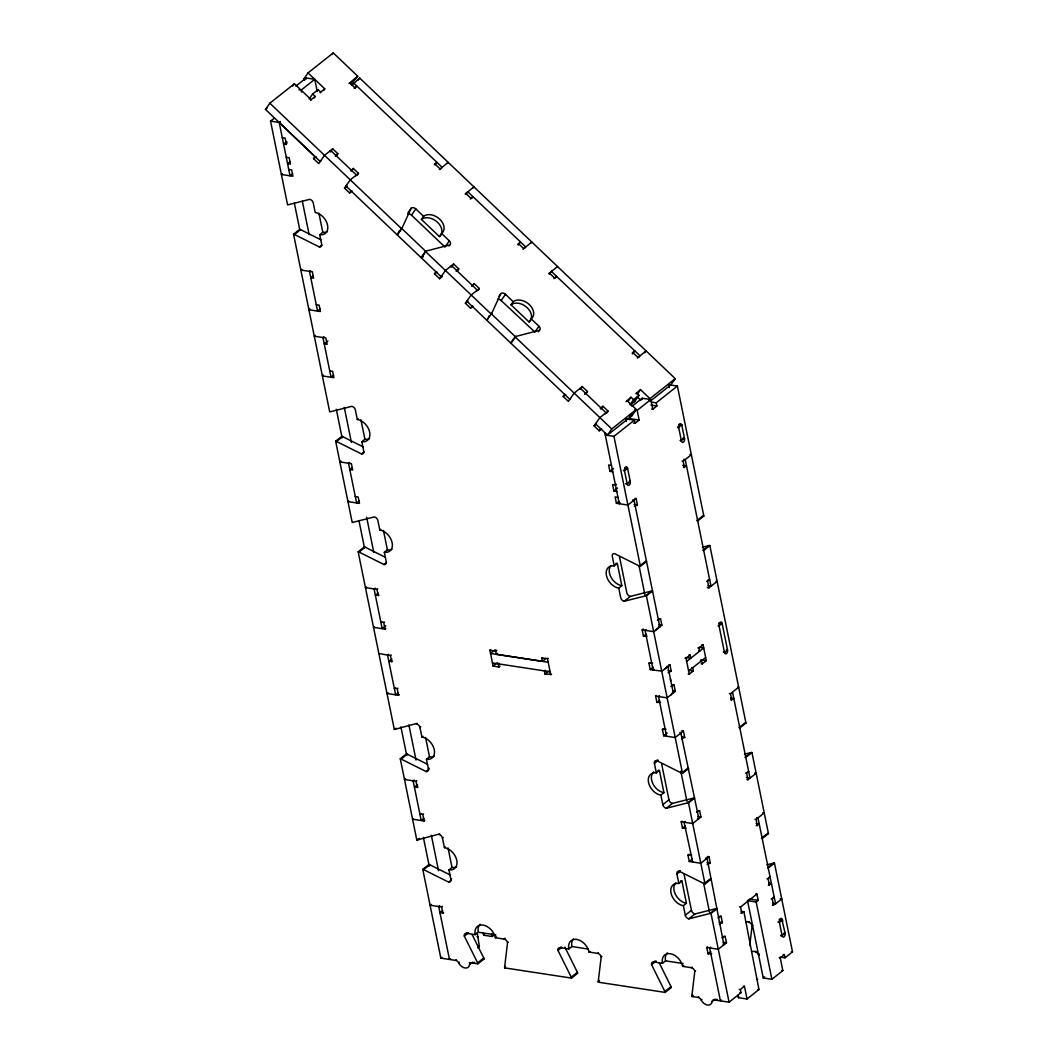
<?xml version="1.0" encoding="UTF-8"?>
<svg xmlns="http://www.w3.org/2000/svg" width="1058" height="1058" viewBox="0 0 1058 1058"><rect width="100%" height="100%" fill="white"/><g stroke="black" fill="none" stroke-linecap="round" stroke-linejoin="round"><path stroke-width="1.5" d="M564.919 947.201L577.404 972.315A3.597 2.473 51.6 0 1 577.708 973.241L571.571 978.108L504.692 967.898A3.597 2.473 51.6 0 1 504.64 966.999L507.549 942.691L508.316 942.083M659.372 963.177L671.023 986.625A3.597 2.473 51.6 0 1 671.341 987.55L665.191 992.417L598.325 982.208A3.597 2.473 51.6 0 1 598.259 981.308L601.182 957.001L601.949 956.392M715.102 999.321L714.335 999.929A3.597 2.473 51.6 0 0 712.047 1001.635A7.181 4.933 51.6 0 1 707.471 1005.034A7.181 4.933 51.6 0 1 701.176 999.969A3.597 2.473 51.6 0 0 698.029 997.443L691.958 996.517A3.597 2.473 51.6 0 1 691.892 995.618L694.802 971.31L695.569 970.702M749.738 945.614L752.106 925.856L752.873 925.247M449.028 246.078L449.848 244.914A3.597 2.566 35 0 0 449.319 240.84L441.596 233.487A12.577 8.953 35 0 0 439.744 219.218A12.577 8.953 35 0 0 423.57 216.321L415.847 208.968A3.597 2.566 35 0 0 411.231 208.135L402.014 228.105A3.597 2.566 35 0 1 401.537 228.673L397.186 234.863A3.597 2.566 35 0 0 397.663 234.294L399.395 230.551M487.87 318.432L487.302 319.688A3.597 2.566 35 0 1 486.812 320.243L491.639 313.485L500.857 293.516A3.597 2.566 35 0 1 505.486 294.349L513.209 301.702A12.577 8.953 35 0 1 529.37 304.611A12.577 8.953 35 0 1 531.222 318.868L538.945 326.234A3.597 2.566 35 0 1 539.474 330.308L538.39 331.855M488.452 317.188L489.021 315.945M320.958 160.909L320.19 161.517L265.492 109.41L269.843 103.221L294.402 83.741L311.131 99.677L310.589 100.457M292.775 86.068L294.402 83.741M304.744 80.104L303.699 79.112L308.037 72.923L333.283 52.9L357.736 76.202L350.833 84.428M332.199 54.447L333.283 52.9M309.121 99.016L312.652 93.977L318.114 89.652L320.68 92.099L320.138 92.879M316.752 91.596L318.114 89.652M314.133 97.984L315.231 96.437L312.652 93.977M323.695 90.406L324.78 88.859L308.037 72.923M349.008 83.463L357.736 76.202M351.891 85.222L359.667 78.028L675.229 378.645L670.878 384.834L650.366 401.101M358.305 79.972L359.667 78.028M354.152 88.369L356.744 85.976L355.118 88.29M336.232 156.055L337.859 153.727L332.715 148.821L324.528 155.314L318.736 163.58L313.591 158.674L315.033 156.61L279.193 122.45L270.544 121.141L287.551 204.749A3.597 2.473 51.6 0 0 288.345 204.736L309.729 199.34A3.597 2.473 51.6 0 1 313.247 202.951L315.191 212.486A12.577 8.636 51.6 0 1 327.544 225.142A12.577 8.636 51.6 0 1 319.714 234.717L321.658 244.239A3.597 2.473 51.6 0 1 319.41 246.977L294.402 234.479A3.597 2.473 51.6 0 0 293.555 234.228L329.673 411.747A3.597 2.473 51.6 0 0 330.466 411.734L351.838 406.338A3.597 2.473 51.6 0 1 355.369 409.962L357.3 419.484A12.577 8.636 51.6 0 1 369.652 432.14A12.577 8.636 51.6 0 1 361.823 441.715L363.767 451.237A3.597 2.473 51.6 0 1 361.532 453.975L336.51 441.49A3.597 2.473 51.6 0 0 335.664 441.226L352.169 522.321A3.597 2.473 51.6 0 0 352.962 522.308L374.334 516.912A3.597 2.473 51.6 0 1 377.865 520.523L379.796 530.058A12.577 8.636 51.6 0 1 392.148 542.714A12.577 8.636 51.6 0 1 384.319 552.289L386.263 561.811A3.597 2.473 51.6 0 1 384.028 564.549L359.006 552.051A3.597 2.473 51.6 0 0 358.159 551.8L394.277 729.319A3.597 2.473 51.6 0 0 395.07 729.306L417.222 723.302M329.951 151.479L330.665 150.448L356.414 174.967L355.686 175.998M330.546 151.916L332.715 148.821M335.28 156.121L337.859 153.727M350.727 170.841L353.306 168.447L358.464 173.34L357.101 175.284M351.679 170.761L353.306 168.447M352.089 191.062L349.629 193.006L344.485 188.099L350.277 179.834L358.464 173.34M349.629 193.006L351.071 190.943M434.269 164.691L436.861 162.297L435.235 164.612M407.965 212.777L408.507 212.01M408.785 211.613L411.231 208.135M439.427 169.597L448.156 162.324L447.428 163.355M440.921 168.751L442.006 167.19L353.531 82.908M397.663 234.294L402.014 228.105M407.819 213.901A3.597 2.566 35 0 1 411.509 215.158L415.847 208.968M441.596 233.487L439.414 236.582L421.401 219.416L423.57 216.321M465.163 194.117L473.891 186.856L473.164 187.888M449.848 244.914L426.123 251.077A3.597 2.566 35 0 0 425.435 251.434L421.084 257.636A3.597 2.566 35 0 1 421.772 257.266L423.266 256.882M421.772 257.266L426.123 251.077M465.943 194.302L467.755 191.723L525.641 246.858L524.913 247.889M470.307 199.023L472.9 196.629L471.551 198.56M449.319 240.84L444.968 247.043L411.509 215.158M442.085 276.799L439.625 278.743L434.481 273.837L435.936 271.774M439.625 278.743L445.431 270.478L453.618 263.984L458.762 268.891L457.135 271.218M450.84 266.642L451.568 265.611L477.303 290.143L476.589 291.175M451.435 267.092L453.618 263.984M456.17 271.298L458.762 268.891M471.617 286.004L474.209 283.61L479.353 288.517L477.991 290.447M472.304 286.321L474.209 283.61M472.979 306.225L470.519 308.169L465.375 303.262L471.167 295.01L479.353 288.517M470.519 308.169L471.974 306.106M517.904 244.358L520.483 241.951L518.314 245.059M523.049 249.252L531.777 241.991L531.05 243.023M498.953 296.227L500.857 293.516M497.736 299.242A3.597 2.566 35 0 1 501.135 300.538L505.486 294.349M531.222 318.868L529.053 321.976L511.027 304.81L513.209 301.702M548.785 273.784L557.513 266.51L556.799 267.542M549.565 273.969L551.892 270.98M553.942 278.69L556.534 276.283L555.437 277.844M515.749 336.457A3.597 2.566 35 0 0 515.061 336.814L510.71 343.017A3.597 2.566 35 0 1 511.411 342.66L515.749 336.457L539.474 330.308M534.872 332.04L501.135 300.538M535.15 331.657L538.945 326.234M586.383 393.06L587.481 391.513L582.323 386.606L574.137 393.1L568.344 401.366L563.2 396.459L564.641 394.396M579.559 389.265L580.287 388.233L606.022 412.752L605.295 413.784M580.432 389.318L582.323 386.606M584.611 394.303L587.481 391.513M632.168 353.213L634.76 350.806L632.578 353.914M600.336 408.626L602.928 406.232L608.072 411.139L606.71 413.07M601.023 408.943L602.928 406.232M637.313 358.12L646.041 350.846L644.692 352.777M638.781 357.234L639.865 355.673L551.377 271.39M601.698 428.847L599.238 430.791L594.093 425.885L599.886 417.619L608.072 411.139M599.238 430.791L600.693 428.728M626.072 401.63L630.978 397.226L633.544 399.673L630.013 404.711M627.989 401.485L630.978 397.226M635.884 393.669L640.526 389.648L649.982 398.668L648.62 400.598M596.302 423.213L595.535 423.822L607.437 435.155L611.775 428.953L636.334 409.486L626.878 400.466M637.26 394.303L640.526 389.648M630.568 404.791L634.655 401.551L639.006 395.348L636.44 392.902M607.437 435.155L631.996 415.675L636.334 409.486M311.131 99.677L315.231 96.437M654.704 630.872L655.735 630.065M656.238 629.655L657.269 628.849M657.772 628.439L658.803 627.632M659.306 627.222L661.872 625.199L660.576 618.837L659.491 618.679M665.337 668.537L666.104 667.929M670.719 695L671.499 694.392M680.849 733.075L698.862 818.68L692.712 823.547L681.193 821.788L682.476 828.136L686.126 827.978M757.964 817.9L775.593 903.81L772.472 905.264M265.492 109.41L267.026 108.194M303.699 79.112L305.273 77.869M295.896 86.095L306.132 77.975L314.768 79.297L317.215 91.332M298.964 89.785L301.133 90.115L314.768 79.297M270.544 121.141L274.379 118.086M280.463 121.445L279.193 122.463L290.037 175.8L292.603 173.763M320.68 92.099L324.78 88.859M286.652 141.6L283.584 144.033L286.467 144.483L285.171 138.122L282.288 137.685M290.024 161.676L287.564 163.62L290.447 164.056L289.151 157.708L286.268 157.272M282.42 173.671L281.388 174.477L292.921 176.236L291.638 169.888L288.755 169.452M313.591 158.674L316.038 156.729M346.693 185.428L345.926 186.036L441.08 276.68L441.847 276.072M344.485 188.099L346.931 186.155M293.555 234.228L299.692 229.361A3.597 2.473 51.6 0 1 300.538 229.612L320.865 239.769M294.402 234.479L300.538 229.612M319.714 234.717L322.783 232.284A12.577 8.636 51.6 0 0 327.438 231.609M319.41 246.977L321.87 245.033M301.861 269.248L300.842 270.054L312.375 271.813L313.657 278.175L310.774 277.725L313.234 275.781M310.51 270.57L309.491 271.377L317.559 311.078L320.124 309.042M309.174 309.558L309.941 308.936M314.557 336.021L315.324 335.412M323.206 337.343L323.973 336.735M327.927 340.967L324.237 343.89L327.12 344.326L325.824 337.978L314.305 336.219M434.481 273.837L436.941 271.893M323.404 375.101L322.373 375.921L333.905 377.68L332.609 371.332L329.726 370.882M333.587 375.206L331.022 377.23L322.941 337.542M467.596 300.591L466.816 301.199L569.799 399.302L570.566 398.694M465.375 303.262L467.834 301.318M357.3 419.484L358.265 418.717M335.664 441.226L341.8 436.359A3.597 2.473 51.6 0 1 342.66 436.623L362.987 446.767M336.51 441.49L342.66 436.61M361.823 441.715L364.904 439.282A12.577 8.636 51.6 0 0 369.546 438.607M340.901 461.116L339.869 461.923L351.401 463.682L352.698 470.043L349.814 469.593L352.274 467.649M349.55 462.439L348.518 463.245L356.599 502.947L359.284 500.818M361.532 453.975L363.992 452.031M348.717 501.016L347.95 501.624L359.482 503.383L358.186 497.035L355.303 496.586M379.796 530.058L380.761 529.291M358.159 551.8L364.296 546.933A3.597 2.473 51.6 0 1 365.155 547.184L385.482 557.341M359.006 552.051L365.155 547.184M563.2 396.459L565.66 394.515M384.319 552.289L387.4 549.856A12.577 8.636 51.6 0 0 392.042 549.181M384.028 564.549L386.487 562.605M377.746 588.777L376.979 589.385L365.446 587.626L366.478 586.82M375.127 588.142L374.096 588.949L382.176 628.65L385.76 625.807M378.076 593.168L375.392 595.297L379.042 595.138M594.093 425.885L596.54 423.941M633.544 399.673L639.006 395.348M631.943 406.338L642.18 398.231L650.815 399.554L652.786 409.234L651.715 409.076M649.982 398.668L675.229 378.645M606.578 434.018L605.295 435.036L613.944 436.359L634.403 420.132L635.051 423.306L633.438 423.055M634.469 409.962L637.181 410.372L650.815 399.554M629.484 419.55L630.502 418.73L639.151 420.052L637.181 410.372M651.371 402.066L656.238 402.807L677.385 386.038L703.835 516.053L697.698 520.933A3.597 2.473 51.6 0 1 696.852 520.668L702.988 515.801A3.597 2.473 51.6 0 0 703.835 516.053M385.826 628.478L385.059 629.087L373.527 627.328L374.294 626.72M381.647 621.681L380.88 622.302L384.53 622.13M635.051 423.306L639.151 420.052M652.786 409.234L656.886 405.994L656.238 402.807M379.161 653.593L390.442 655.55L391.209 654.942M611.484 465.467L608.601 465.031L609.897 471.379L613.587 468.469M387.81 654.915L388.577 654.294M677.556 427.101L678.641 427.273L681.709 424.84L684.5 438.501A2.698 1.574 -81.3 0 1 683.442 442.099A2.698 1.574 -81.3 0 1 681.418 440.935L680.347 440.763M391.923 659.028L388.855 661.462L392.505 661.29M616.43 484.299L615.478 485.053L612.595 484.617L613.878 490.965L616.761 491.415M613.878 490.965L617.568 488.042M684.407 438.065L681.339 440.498L680.254 440.34M617.978 497.379L615.095 496.929L616.391 503.291L618.851 501.333M620.292 502.907L619.274 503.727L604.806 432.656M399.289 694.643L398.522 695.251L386.99 693.493L388.008 692.673M395.11 687.845L394.343 688.454L397.993 688.295M634.271 506.359L637.392 504.904L636.109 498.556L627.923 505.05L616.391 503.291M682.093 461.063L683.177 461.222L691.363 454.728L689.922 454.517M398.192 692.778L395.639 694.802L387.559 655.114M683.389 467.411L686.51 465.956L682.727 465.375M500.037 666.09L498.887 667.003L493.121 666.117L489.894 650.247L490.661 649.638M394.277 729.319L395.428 728.407M495.21 649.718L490.528 653.434L548.176 662.242M395.07 729.306L396.221 728.393M489.894 650.247L495.66 651.12L496.81 650.207M495.66 651.12L496.308 654.294L497.458 653.381M618.758 588.116A12.577 8.636 51.6 0 1 606.406 575.459A12.577 8.636 51.6 0 1 614.235 565.885L617.303 563.451L621.826 585.682L618.758 588.116L620.689 597.638A3.597 2.473 51.6 0 0 624.22 601.261L645.592 595.866A3.597 2.473 51.6 0 1 646.398 595.852L652.535 590.986A3.597 2.473 51.6 0 0 651.741 590.986L630.356 596.395L624.22 601.261M493.121 666.117L497.353 662.771M499.019 663.221L498.252 663.829L498.887 667.003M439.718 833.876L417.566 839.88A3.597 2.473 51.6 0 1 416.773 839.893L400.281 758.798A3.597 2.473 51.6 0 1 401.127 759.062L426.136 771.546A3.597 2.473 51.6 0 0 428.384 768.809L426.44 759.287A12.577 8.636 51.6 0 0 434.269 749.712A12.577 8.636 51.6 0 0 421.917 737.056L419.973 727.534L420.74 726.925M421.917 737.056L422.883 736.289M639.548 566.109L645.684 561.243A3.597 2.473 51.6 0 0 646.531 561.507L640.394 566.374A3.597 2.473 51.6 0 1 639.548 566.109L614.526 553.625A3.597 2.473 51.6 0 0 612.291 556.363L614.235 565.885M400.281 758.798L406.417 753.931A3.597 2.473 51.6 0 1 407.264 754.182L427.591 764.339M401.127 759.062L407.264 754.182M496.308 654.294L542.423 661.343L541.775 658.169L542.542 657.56M542.423 661.343L545.875 658.605M541.775 658.169L548.308 658.446M426.44 759.287L429.508 756.854A12.577 8.636 51.6 0 0 434.164 756.179M405.505 778.688L404.487 779.495L416.019 781.254L416.786 780.645M545.135 670.269L544.367 670.878L545.002 674.052L551.535 674.316M545.002 674.052L548.467 671.314M645.592 595.866L651.741 590.986M745.956 723.064A3.597 2.473 51.6 0 1 745.096 722.799L738.96 727.666A3.597 2.473 51.6 0 0 739.807 727.93L745.956 723.064L709.839 545.544A3.597 2.473 51.6 0 0 709.032 545.544L702.896 550.411A3.597 2.473 51.6 0 1 703.702 550.411M414.154 780.01L413.136 780.817L421.216 820.519L423.901 818.389M428.384 768.809L429.151 768.201M703.702 550.411L709.839 545.544M426.136 771.546L428.834 769.417M417.5 784.732L414.432 787.165L418.082 787.007M647.099 636.109L643.449 636.268L642.153 629.92L643.304 629.007M646.054 629.55L645.036 630.356L653.117 670.058L654.135 669.251M660.576 618.837L657.454 620.292M706.572 581.345L709.693 579.89L708.08 579.639M413.334 818.588L412.567 819.196L424.086 820.955L424.853 820.347M643.449 636.268L646.134 634.139M420.687 813.549L419.92 814.157L423.57 813.999M707.313 587.613L708.939 587.864L711.492 585.828M632.618 499.958L634.059 500.183L659.822 626.812L653.685 631.679L642.153 629.92M708.106 585.801L710.989 586.238L717.126 581.371L716.041 581.199M416.773 839.893L417.54 839.285M417.566 839.88L419.484 838.359M662.017 671.182L650.234 669.621L648.938 663.273L649.705 662.665M652.588 663.101L648.938 663.273M650.234 669.621L653.302 667.188M472.119 934.558L483.771 958.006A3.597 2.473 51.6 0 1 484.075 958.932L477.938 963.798L471.855 962.873A3.597 2.473 51.6 0 0 469.58 964.579A7.181 4.933 51.6 0 1 465.004 967.977A7.181 4.933 51.6 0 1 458.709 962.912A3.597 2.473 51.6 0 0 455.562 960.386L440.829 958.125L422.777 869.372A3.597 2.473 51.6 0 1 423.623 869.623L448.632 882.121A3.597 2.473 51.6 0 0 450.88 879.383L448.936 869.861A12.577 8.636 51.6 0 0 456.765 860.286A12.577 8.636 51.6 0 0 444.413 847.63L442.469 838.095L443.236 837.486M666.342 808.259L672.478 803.392L693.85 797.996A3.597 2.473 51.6 0 1 694.643 797.983L688.507 802.85A3.597 2.473 51.6 0 0 687.713 802.863L666.342 808.259A3.597 2.473 51.6 0 1 662.811 804.649L660.866 795.113A12.577 8.636 51.6 0 1 648.514 782.457A12.577 8.636 51.6 0 1 656.344 772.882L654.413 763.36A3.597 2.473 51.6 0 1 656.648 760.623L681.656 773.12L687.793 768.24A3.597 2.473 51.6 0 0 688.652 768.505L682.516 773.372L661.753 671.38L669.952 664.887L671.235 671.235L668.114 672.703M717.985 625.767L719.056 625.939L722.138 623.506L727.52 649.969A2.698 1.534 -82.5 0 1 726.436 653.593A2.698 1.534 -82.5 0 1 724.492 652.363M444.413 847.63L445.378 846.863M684.936 658.129L686.02 658.288L690.107 655.047L690.755 658.221L685.888 657.481M697.896 647.853L698.981 648.012L703.067 644.772L706.294 660.642L702.208 663.895L701.123 663.723M422.777 869.372L428.913 864.505A3.597 2.473 51.6 0 1 429.76 864.756L450.086 874.913M423.623 869.623L429.76 864.756M686.655 661.462L703.715 647.946L699.391 647.284M660.562 702.261L656.912 702.433L655.616 696.085L656.383 695.476M688.599 670.997L705.66 657.468M659.518 695.714L658.499 696.521L666.566 736.223M655.616 696.085L667.148 697.844L675.335 691.35L674.039 685.002L670.904 686.457M688.163 673.999L689.247 674.171L693.334 670.917L692.699 667.743L691.615 667.585M656.912 702.433L659.597 700.303M448.936 869.861L452.004 867.428A12.577 8.636 51.6 0 0 456.659 866.753M723.368 652.231L724.452 652.402L727.52 649.969L726.436 649.797M450.88 879.383L451.647 878.775M448.632 882.121L451.33 879.991M431.082 904.392L430.064 905.198L441.596 906.957L442.363 906.349M439.731 905.714L438.713 906.521L449.478 959.447L450.536 958.614M679.924 732.453L681.365 732.678L675.216 737.545L663.697 735.773L662.401 729.425L663.168 728.817M666.051 729.266L662.401 729.425M442.68 910.74L439.996 912.869L443.646 912.71M663.697 735.773L667.148 733.035M681.868 732.268L683.402 731.052L684.698 737.4L681.577 738.854M729.398 693.559L730.483 693.717L738.669 687.224L737.585 687.065M730.694 699.907L733.816 698.452L730.575 697.949M656.648 760.623L657.415 760.014M654.413 763.36L658.248 760.318M656.344 772.882L659.412 770.449L663.935 792.68L660.866 795.113M477.938 963.798A3.597 2.473 51.6 0 0 477.634 962.873L464.317 936.079A3.597 2.473 51.6 0 1 466.552 933.341L467.319 932.733M464.317 936.079L468.535 932.733M440.829 958.125L441.887 957.292M466.552 933.341L475.201 934.664L478.269 932.23A12.577 8.636 51.6 0 1 480.173 924.242M483.189 932.839L483.665 935.219L484.352 934.677M455.562 960.386L456.329 959.778M458.709 962.912L459.476 962.304M477.899 947.981L479.38 946.791L477.237 932.521M483.665 935.219L492.314 936.542L494.364 934.915M662.811 804.649L668.947 799.769L661.594 763.651M475.201 934.664A12.577 8.636 51.6 0 1 483.03 925.089A12.577 8.636 51.6 0 1 495.382 937.745L496.533 936.833M469.58 964.579L472.648 962.145M495.382 937.745L504.018 939.068L505.169 938.155M477.634 962.873L483.771 958.006M687.713 802.863L693.85 797.996M751.947 752.542A3.597 2.473 51.6 0 0 751.154 752.542L745.017 757.409A3.597 2.473 51.6 0 1 745.811 757.409L751.947 752.542L768.452 833.625L762.315 838.505A3.597 2.473 51.6 0 1 761.456 838.24L767.592 833.373A3.597 2.473 51.6 0 0 768.452 833.625M681.193 821.788L681.96 821.18M685.095 821.418L684.076 822.225L692.686 862.005M697.42 818.456L698.862 818.68L700.912 817.054L699.616 810.706L696.481 812.16M745.599 773.213L748.733 771.758L747.649 771.586M504.64 966.999L505.407 966.39M504.692 967.898L505.459 967.276M682.476 828.136L685.174 826.007M746.895 779.561L747.98 779.733L756.166 773.239L754.724 773.014M571.571 978.108A3.597 2.473 51.6 0 0 571.267 977.182L557.95 950.388A3.597 2.473 51.6 0 1 560.185 947.651L560.952 947.042M557.95 950.388L561.785 947.346M560.185 947.651L568.834 948.973L571.902 946.54A12.577 8.636 51.6 0 1 573.357 939.015M707.141 864.558L710.275 863.103L708.979 856.755L700.793 863.249L689.261 861.49L687.978 855.129L689.128 854.216M691.628 854.97L687.978 855.129M689.261 861.49L692.342 859.056M688.837 918.833L694.974 913.967L716.345 908.558A3.597 2.473 51.6 0 1 717.139 908.558L711.002 913.424A3.597 2.473 51.6 0 0 710.209 913.438L688.837 918.833A3.597 2.473 51.6 0 1 685.306 915.21L683.362 905.688A12.577 8.636 51.6 0 1 671.01 893.031A12.577 8.636 51.6 0 1 678.839 883.456L676.908 873.934A3.597 2.473 51.6 0 1 679.143 871.197L679.91 870.589M676.908 873.934L680.36 871.197M568.834 948.973A12.577 8.636 51.6 0 1 576.65 939.398A12.577 8.636 51.6 0 1 589.002 952.055L589.967 951.301M754.976 819.262L756.047 819.421L764.233 812.928L762.792 812.716M678.839 883.456L681.907 881.023L686.43 903.254L683.362 905.688M756.258 825.61L759.393 824.156L756.153 823.653M589.002 952.055L597.651 953.377L598.418 952.769M571.267 977.182L577.404 972.315M704.152 883.681L710.288 878.814A3.597 2.473 51.6 0 0 711.148 879.079L705.012 883.946A3.597 2.473 51.6 0 1 704.152 883.681L679.143 871.197M598.259 981.308L599.41 980.396M598.325 982.208L599.476 981.295M685.306 915.21L691.443 910.343L684.09 874.225M710.209 913.438L716.345 908.558M774.443 863.116A3.597 2.473 51.6 0 0 773.649 863.116L767.513 867.983A3.597 2.473 51.6 0 1 768.306 867.983L774.443 863.116L792.508 951.869L784.996 957.821L780.143 957.08M665.191 992.417A3.597 2.473 51.6 0 0 664.887 991.491L651.569 964.698A3.597 2.473 51.6 0 1 653.804 961.96L654.955 961.048M651.569 964.698L656.172 961.048M719.255 924.11L722.389 922.655L721.093 916.294L717.972 917.762M767.09 878.801L770.211 877.346L769.126 877.188M653.804 961.96L662.453 963.283L665.522 960.849A12.577 8.636 51.6 0 1 667.426 952.861M784.996 957.821L784.362 954.647L780.262 957.887L782.841 970.596L771.904 979.272L763.254 977.949L747.53 900.675L748.429 899.961M739.476 906.838L740.56 907.01L756.933 894.023L758.229 900.371L756.179 901.998L747.53 900.675M768.373 885.149L771.507 883.695L768.809 883.285M740.772 913.199L743.906 911.731L758.97 989.534L747.027 999.003L738.391 997.681L737.902 995.3M662.453 963.283A12.577 8.636 51.6 0 1 670.283 953.708A12.577 8.636 51.6 0 1 682.635 966.364L683.785 965.451M711.703 953.681L708.053 953.84L706.77 947.492L707.538 946.884M710.672 947.122L709.64 947.928L720.419 1000.868L721.477 1000.022M706.77 947.492L718.289 949.251L726.476 942.771L725.193 936.409L722.059 937.864M771.176 898.916L774.311 897.462L773.226 897.29M708.053 953.84L710.738 951.711M682.635 966.364L691.284 967.686L692.051 967.078M746.234 921.888L749.355 921.637M664.887 991.491L671.023 986.625M723.923 944.794L707.061 858.276M777.921 922.113L779.362 922.338L782.431 919.905A2.698 1.521 -82.1 0 0 780.447 918.714A2.698 1.521 -82.1 0 0 779.415 922.298L782.14 935.96A2.01 1.177 -81.3 0 0 782.51 936.766L783.33 937.071A3.267 1.904 -81.3 0 0 784.613 936.145L785.221 934.611A2.01 1.177 -81.3 0 0 785.208 933.526L781.902 919.812M691.892 995.618L692.659 995.009M691.958 996.517L693.109 995.604M698.029 997.443L698.796 996.834M751.537 951.42L756.1 951.393M785.129 933.13L782.06 935.563L780.619 935.351M701.176 999.969L701.943 999.36M755.333 952.002A3.597 2.473 51.6 0 1 758.48 954.528L759.247 953.919M712.047 1001.635L715.115 999.202M739.278 989.375L740.349 989.547L744.448 986.294L747.027 999.003M714.335 999.929L729.068 1002.19L740.997 992.721L740.349 989.547M738.391 997.681L739.132 997.086M763.254 977.949L764.617 976.865M702.353 547.237L709.032 545.544M744.475 754.235L751.154 752.542M766.971 864.809L773.649 863.116M316.276 304.73L319.159 305.167L320.442 311.515L308.923 309.756M669.278 384.808L677.385 386.038M650.934 405.082L656.886 405.994M678.826 424.39L681.709 424.84M678.562 424.774L681.802 425.263A2.698 1.574 -81.3 0 0 679.778 424.099A2.698 1.574 -81.3 0 0 678.733 427.696L677.649 427.538M626.296 418.889L634.403 420.132M682.873 438.25L684.5 438.501M683.785 459.384L685.227 459.595L710.989 586.238M624.868 467.861L627.566 468.271L630.264 481.509A2.698 1.574 -81.3 0 1 629.206 485.106A2.698 1.574 -81.3 0 1 627.196 483.942L625.569 483.691M623.413 470.546L624.498 470.717L627.566 468.271A2.698 1.574 -81.3 0 0 625.543 467.107A2.698 1.574 -81.3 0 0 624.498 470.717L627.196 483.942L630.264 481.509L629.179 481.35M609.897 471.379L612.78 471.828M635.025 498.384L636.109 498.556M634.152 504.415L637.392 504.904M721.596 623.413L718.885 623.003M658.631 624.696L661.872 625.199M658.38 626.601L659.822 626.812M701.983 644.6L703.067 644.772M698.545 651.027L699.629 651.186L698.981 648.012M689.023 654.876L690.107 655.047M700.899 659.822L706.294 660.642M700.475 660.549L701.56 660.721L702.208 663.895M668.868 664.728L669.952 664.887M666.818 666.342L667.902 666.514L673.285 692.977L672.2 692.805M689.009 670.256L693.334 670.917M667.995 670.746L671.235 671.235M672.954 684.83L674.039 685.002M492.473 662.956L550.107 671.764M672.624 690.94L675.335 691.35M681.788 730.8L683.402 731.052M682 736.99L684.698 737.4M746.419 777.551L750.016 778.106L732.52 692.091M756.655 817.583L758.097 817.808M698.531 810.547L699.616 810.706M697.658 816.564L700.912 817.054M707.366 856.504L708.979 856.755M705.488 858.157L706.929 858.382M707.035 862.614L710.275 863.103M755.848 893.865L756.933 894.023M780.301 898.718L781.743 898.943L775.593 903.81L772.71 903.373M749.58 899.049L758.229 900.371M741.195 911.322L743.906 911.731M779.191 919.402L782.431 919.905L782.761 921.505M720.009 916.135L721.093 916.294M719.149 922.153L722.389 922.655M783.581 933.275L785.208 933.526M781.055 935.801L782.14 935.96M724.108 936.251L725.193 936.409M791.424 951.711L792.508 951.869M723.236 942.268L726.476 942.771M722.998 944.172L724.439 944.384M783.277 954.475L784.362 954.647M779.177 957.728L780.262 957.887M781.769 970.424L782.841 970.596M478.269 932.23L495.924 934.928M571.902 946.54L588.288 949.052M665.522 960.849L683.177 963.547M477.013 936.581L478.097 936.753M756.602 979.324L757.687 979.483M743.364 986.135L744.448 986.294M477.766 946.553L479.38 946.791M757.885 989.362L758.97 989.534M739.926 992.549L740.997 992.721M482.937 958.76L484.075 958.932M350.648 83.225L352.579 85.063M349.55 82.696L354.695 87.589M434.812 163.911L439.969 168.817M465.705 193.349L470.863 198.243M518.446 243.578L523.591 248.485M549.327 273.004L554.485 277.91M632.71 352.433L637.855 357.339M637.366 396.975L640.91 400.347M633.53 400.479L634.655 401.551M630.806 414.551L631.996 415.675M400.704 227.496L426.162 251.751M490.859 313.38L516.344 337.661M269.843 103.221L401.537 228.673M425.435 251.434L491.163 314.054A3.597 2.566 35 0 0 491.639 313.485M515.061 336.814L611.775 428.953M678.641 427.273L681.418 440.935M719.056 625.939L724.452 652.402M668.735 384.715L669.317 387.585M683.177 461.222L684.473 467.57M707.643 581.516L708.939 587.864M730.483 693.717L731.766 700.065M746.683 773.372L747.98 779.733M756.047 819.421L757.343 825.782M768.161 878.973L769.457 885.321M772.261 899.088L773.557 905.436M756.179 901.998L771.904 979.272M642.18 398.231L642.418 399.435M740.56 907.01L741.856 913.358M686.02 658.288L689.247 674.171M629.88 415.701L630.502 418.73M625.847 419.206L626.323 421.587M670.772 680.598L670.415 678.879M661.753 671.38L646.398 595.852M613.944 436.359L640.394 566.374M688.507 802.85L705.012 883.946M711.002 913.424L729.068 1002.19M639.111 566.189L644.983 595.072M680.81 771.163L686.973 801.448M703.636 883.351L709.495 912.168M619.485 556.653L626.825 592.771A3.597 2.473 51.6 0 0 630.356 596.395M547.541 659.055L550.768 674.925M491.706 933.566L492.314 936.542M306.132 77.975L306.331 78.98M301.133 90.115L301.543 92.125M318.908 213.227L322.783 232.284M360.937 419.828L364.904 439.282M383.432 530.402L387.4 549.856M425.554 737.4L429.508 756.854M448.05 847.974L452.004 867.428M302.337 201.192L309.148 234.651M344.286 407.409L351.428 442.469M366.623 517.177L373.752 552.236M408.904 724.981L416.032 760.041M431.347 835.291L438.567 870.76M286.797 142.301L286.969 143.147M376.979 589.385L378.275 595.747M383.763 622.739L385.059 629.087M390.442 655.55L391.738 661.898M397.226 688.903L398.522 695.251M416.019 781.254L417.302 787.615M422.803 814.607L424.086 820.955M441.596 906.957L442.879 913.319M294.336 203.057L299.85 230.155M336.299 409.274L342.131 437.959M358.953 520.629L364.468 547.727M400.903 726.846L406.735 755.531M423.372 837.301L429.244 866.105M621.826 585.682A12.577 8.636 51.6 0 1 611.167 577.496A12.577 8.636 51.6 0 1 610.731 565.739M615.862 563.345A12.577 8.636 51.6 0 1 617.303 563.451M416.455 723.91A3.597 2.473 51.6 0 1 419.973 727.534M438.951 834.484A3.597 2.473 51.6 0 1 442.469 838.095M694.974 913.967A3.597 2.473 51.6 0 1 691.443 910.343M672.478 803.392A3.597 2.473 51.6 0 1 668.947 799.769M682.516 773.372A3.597 2.473 51.6 0 1 681.656 773.12M686.43 903.254A12.577 8.636 51.6 0 1 675.559 894.671A12.577 8.636 51.6 0 1 675.758 882.835M680.466 880.917A12.577 8.636 51.6 0 1 681.907 881.023M663.935 792.68A12.577 8.636 51.6 0 1 652.865 783.7A12.577 8.636 51.6 0 1 653.725 771.824M657.97 770.343A12.577 8.636 51.6 0 1 659.412 770.449M691.284 967.686A3.597 2.473 51.6 0 1 694.802 971.31M597.651 953.377A3.597 2.473 51.6 0 1 601.182 957.001M504.018 939.068A3.597 2.473 51.6 0 1 507.549 942.691M474.526 962.198A7.181 4.933 51.6 0 1 469.382 962.568M717.007 999.268A7.181 4.933 51.6 0 1 714.864 1000.207M719.017 625.979A2.698 1.613 -80.1 0 1 720.088 622.355A2.698 1.613 -80.1 0 1 722.178 623.466M748.575 922.245A3.597 2.473 51.6 0 1 752.106 925.856M758.996 955.44A7.181 4.933 51.6 0 1 758.48 954.528M421.401 219.416A12.577 8.953 35 0 1 437.576 222.325A12.577 8.953 35 0 1 439.414 236.582M511.027 304.81A12.577 8.953 35 0 1 527.201 307.706A12.577 8.953 35 0 1 529.053 321.976"/></g></svg>
